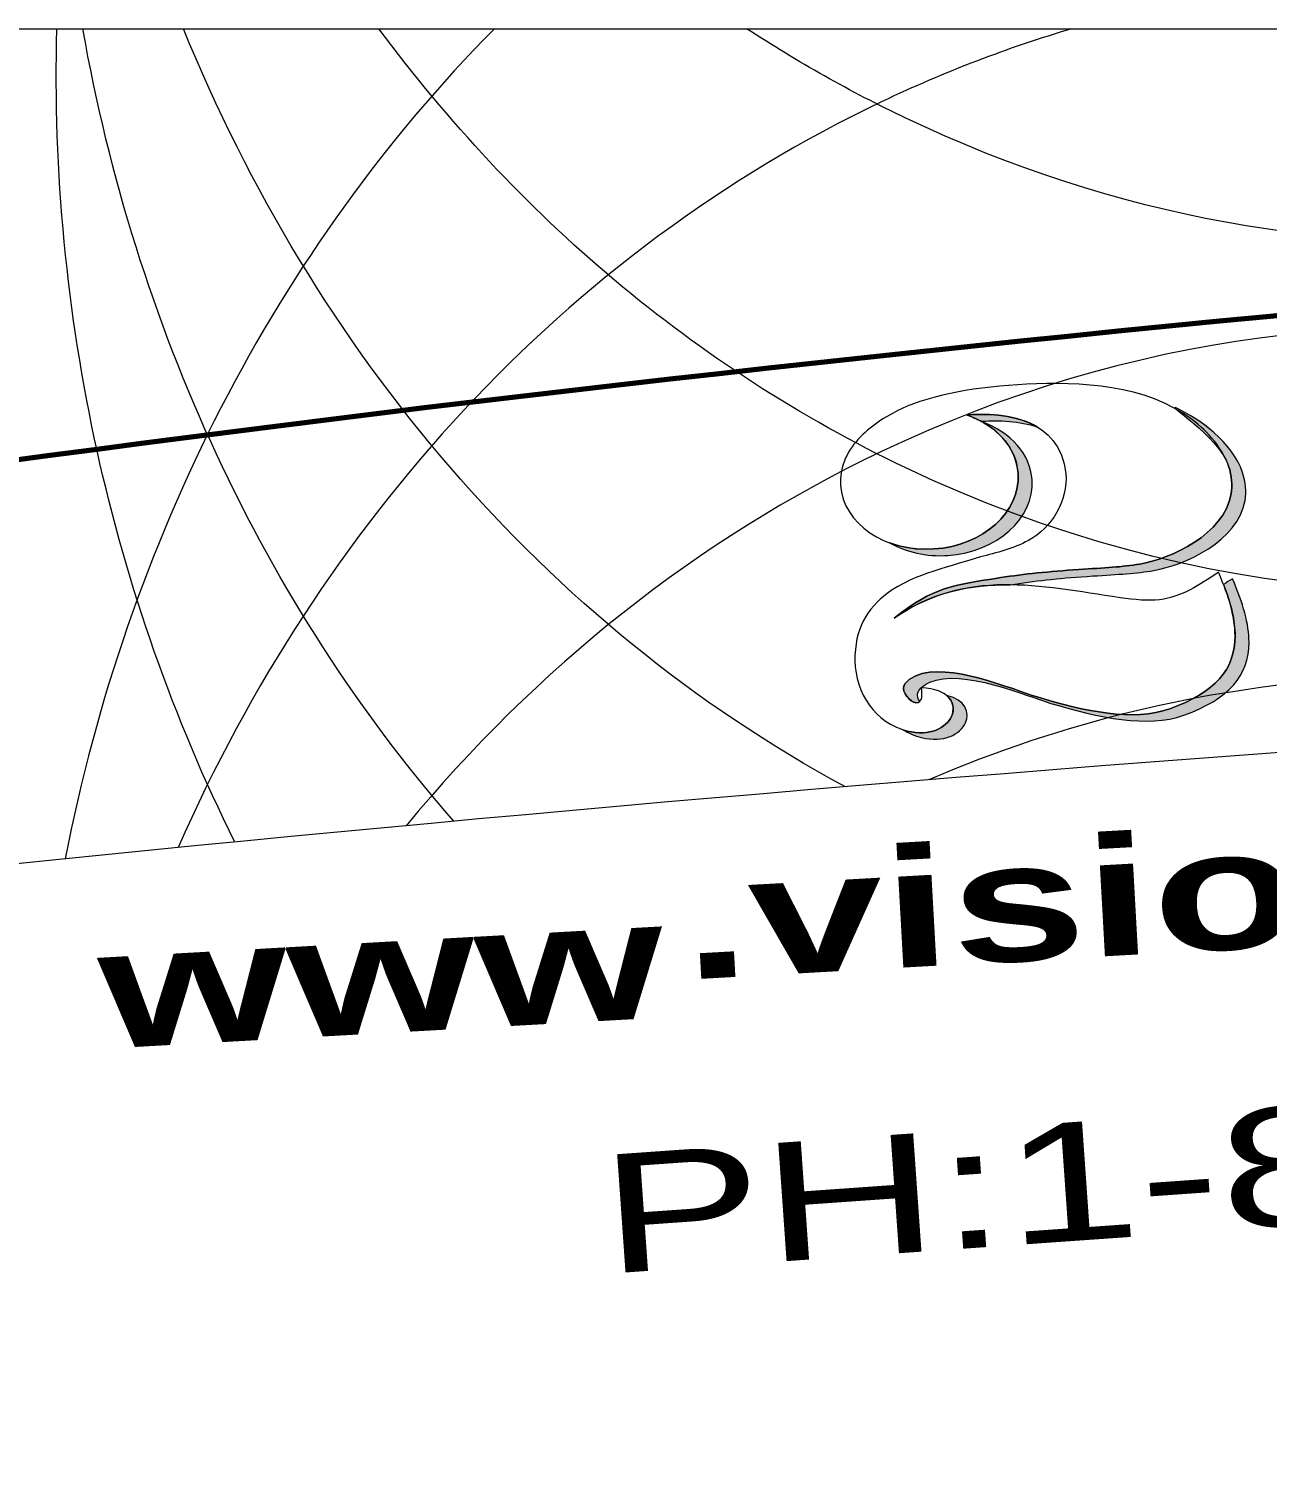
# Model space of a CAD drawing. Header units: inches. Extents: x 0 to 48, y -19.6 to 10.
# Drawn here: x 10.827 to 13.731, y 6.638 to 10 of the extents above; entities that cross this region are included whole.
import ezdxf

# ---------------------------------------------------------------- set-up
doc = ezdxf.new("R2010")
doc.units = ezdxf.units.IN
doc.header["$MEASUREMENT"] = 0
doc.layers.add('Layer 1', color=7, linetype='Continuous')

msp = doc.modelspace()

# ---------------------------------------------------------------- hatches: boundary and pattern name
at = {"layer": 'Layer 1', "true_color": 0x231f20}
h = msp.add_hatch(color=250, dxfattribs=at)
edge = h.paths.add_edge_path()
edge.add_spline(control_points=[(12.9795, 8.4359), (13.0229, 8.4261), (13.0346, 8.3968), (13.0235, 8.3721), (13.0116, 8.3455), (12.9733, 8.3241), (12.9198, 8.3378), (12.9042, 8.3418), (12.8898, 8.348), (12.8769, 8.3559), (12.8802, 8.3548), (12.8836, 8.3538), (12.8871, 8.3529), (12.9406, 8.3392), (12.9788, 8.3606), (12.9908, 8.3872), (12.9982, 8.4038), (12.9954, 8.4225), (12.9795, 8.4359)], knot_values=[0, 0, 0, 0, 1, 1, 1, 2, 2, 2, 3, 3, 3, 4, 4, 4, 5, 5, 5, 6, 6, 6, 6], degree=3, periodic=1)
edge = h.paths.add_edge_path()
edge.add_spline(control_points=[(13.6285, 8.6966), (13.6352, 8.701), (13.6421, 8.7055), (13.6494, 8.71), (13.6747, 8.6525), (13.6883, 8.6033), (13.6883, 8.5612), (13.6884, 8.4823), (13.6411, 8.4281), (13.5356, 8.39), (13.4505, 8.3594), (13.3355, 8.384), (13.224, 8.4178), (13.1688, 8.4345), (13.0151, 8.5009), (12.9401, 8.4673), (12.9288, 8.4622), (12.9053, 8.449), (12.9118, 8.4311), (12.9129, 8.4283), (12.9144, 8.4254), (12.9163, 8.4225), (12.9068, 8.4112), (12.885, 8.4301), (12.8791, 8.4462), (12.8725, 8.4641), (12.8961, 8.4773), (12.9073, 8.4824), (12.9824, 8.516), (13.1361, 8.4495), (13.1913, 8.4328), (13.3028, 8.399), (13.4178, 8.3744), (13.5029, 8.4051), (13.6084, 8.4432), (13.6557, 8.4973), (13.6556, 8.5762), (13.6556, 8.6112), (13.6462, 8.6511), (13.6285, 8.6966)], knot_values=[0, 0, 0, 0, 1, 1, 1, 2, 2, 2, 3, 3, 3, 4, 4, 4, 5, 5, 5, 6, 6, 6, 7, 7, 7, 8, 8, 8, 9, 9, 9, 10, 10, 10, 11, 11, 11, 12, 12, 12, 13, 13, 13, 13], degree=3, periodic=1)
edge = h.paths.add_edge_path()
edge.add_spline(control_points=[(13.5191, 9.1097), (13.5713, 9.0861), (13.6494, 9.0297), (13.6731, 8.9592), (13.6809, 8.9357), (13.6824, 8.9139), (13.679, 8.8938), (13.6629, 8.7985), (13.5374, 8.7416), (13.4649, 8.7293), (13.4237, 8.7223), (13.3829, 8.7205), (13.3218, 8.7165), (13.2507, 8.7118), (13.1947, 8.7063), (13.139, 8.6975), (13.139, 8.6975), (13.1279, 8.6958), (13.1279, 8.6958), (13.0348, 8.6969), (12.9452, 8.6791), (12.8564, 8.6177), (12.9514, 8.6917), (12.9912, 8.6944), (13.1063, 8.7126), (13.162, 8.7214), (13.218, 8.7268), (13.2891, 8.7316), (13.3502, 8.7356), (13.391, 8.7374), (13.4322, 8.7444), (13.5047, 8.7566), (13.6301, 8.8136), (13.6463, 8.9088), (13.6497, 8.929), (13.6482, 8.9508), (13.6404, 8.9742), (13.6162, 9.0463), (13.4877, 9.1239), (13.5191, 9.1097)], knot_values=[0, 0, 0, 0, 1, 1, 1, 2, 2, 2, 3, 3, 3, 4, 4, 4, 5, 5, 5, 6, 6, 6, 7, 7, 7, 8, 8, 8, 9, 9, 9, 10, 10, 10, 11, 11, 11, 12, 12, 12, 13, 13, 13, 13], degree=3, periodic=1)
edge = h.paths.add_edge_path()
edge.add_spline(control_points=[(13.0641, 9.0772), (13.1292, 9.0534), (13.1755, 9.003), (13.1795, 8.9419), (13.1855, 8.8517), (13.0972, 8.7724), (12.9823, 8.7647), (12.9314, 8.7613), (12.8839, 8.7726), (12.8461, 8.794), (12.8772, 8.7826), (12.9125, 8.7773), (12.9496, 8.7798), (13.0645, 8.7874), (13.1528, 8.8668), (13.1468, 8.957), (13.1435, 9.0073), (13.1116, 9.0503), (13.0641, 9.0772)], knot_values=[0, 0, 0, 0, 1, 1, 1, 2, 2, 2, 3, 3, 3, 4, 4, 4, 5, 5, 5, 6, 6, 6, 6], degree=3, periodic=1)
edge = h.paths.add_edge_path()
edge.add_spline(control_points=[(13.1922, 9.0657), (13.15, 9.0804), (13.1019, 9.082), (13.0633, 9.0794), (13.0633, 9.0794), (13.0612, 9.0788), (13.0612, 9.0788), (13.0507, 9.0846), (13.0394, 9.0896), (13.0276, 9.0937), (13.0286, 9.094), (13.0296, 9.0942), (13.0306, 9.0945), (13.0797, 9.0978), (13.1442, 9.0943), (13.1922, 9.0657)], knot_values=[0, 0, 0, 0, 0.013889, 0.013889, 0.013889, 0.027778, 0.027778, 0.027778, 0.041667, 0.041667, 0.041667, 0.055556, 0.055556, 0.055556, 0.069444, 0.069444, 0.069444, 0.069444], degree=3, periodic=0)
edge.add_line((13.1922, 9.0657), (13.1922, 9.0657))
h = msp.add_hatch(color=250, dxfattribs=at)
edge = h.paths.add_edge_path()
edge.add_spline(control_points=[(15.1177, 6.805), (16.1145, 6.805), (16.9227, 5.9969), (16.9227, 5), (16.9227, 4.0031), (16.1145, 3.195), (15.1177, 3.195), (14.1208, 3.195), (13.3127, 4.0031), (13.3127, 5), (13.3127, 5.9969), (14.1208, 6.805), (15.1177, 6.805)], knot_values=[0, 0, 0, 0, 1, 1, 1, 2, 2, 2, 3, 3, 3, 4, 4, 4, 4], degree=3, periodic=1)
edge = h.paths.add_edge_path()
edge.add_spline(control_points=[(15.1177, 6.6091), (16.0063, 6.6091), (16.7267, 5.8887), (16.7267, 5), (16.7267, 4.1113), (16.0063, 3.3909), (15.1177, 3.3909), (14.229, 3.3909), (13.5086, 4.1113), (13.5086, 5), (13.5086, 5.8887), (14.229, 6.6091), (15.1177, 6.6091)], knot_values=[0, 0, 0, 0, 0.013889, 0.013889, 0.013889, 0.027778, 0.027778, 0.027778, 0.041667, 0.041667, 0.041667, 0.055556, 0.055556, 0.055556, 0.055556], degree=3, periodic=0)
edge.add_line((15.1177, 6.6091), (15.1177, 6.6091))

# ---------------------------------------------------------------- linework, layer by layer
at = {"layer": 'Layer 1', "lineweight": 0}
msp.add_lwpolyline([(48, 10), (48, 0), (0, 0), (0, 10), (48, 10)], dxfattribs=at)
at = {"layer": 'Layer 1', "color": 250, "lineweight": 18, "true_color": 0x231f20}
msp.add_lwpolyline([(48, 10), (48, 0), (0, 0), (0, 10), (48, 10)], dxfattribs=at)
for points in [[(11.3105, 8.0925), (11.0232, 8.669), (10.8755, 9.3287), (10.8931, 10)], [(11.9189, 10), (11.4061, 9.4816), (11.0576, 8.7964), (10.9125, 8.053)], [(11.8237, 8.1412), (11.3771, 8.6547), (11.0767, 9.3037), (10.954, 10)], [(12.7419, 8.2221), (12.0317, 8.6054), (11.4974, 9.2455), (11.1899, 10)], [(14.8564, 8.3798), (14.2381, 8.5459), (13.5716, 8.5111), (12.9374, 8.2383)]]:
    msp.add_open_spline(points, degree=3, dxfattribs=at)
for points, knots in [([(13.2732, 10), (13.1236, 9.9557), (12.9749, 9.899), (12.8283, 9.8292), (12.08, 9.4728), (11.5116, 8.839), (11.1772, 8.0794)], [0, 0, 0, 0, 1, 1, 1, 2, 2, 2, 2]), ([(16.6631, 10), (15.7668, 8.7892), (14.2399, 8.324), (12.8834, 8.9701), (12.3875, 9.2063), (11.9706, 9.5643), (11.6484, 10)], [0, 0, 0, 0, 1, 1, 1, 2, 2, 2, 2]), ([(15.8007, 10), (14.9427, 9.4377), (13.8681, 9.3212), (12.8834, 9.7902), (12.7535, 9.852), (12.6291, 9.9222), (12.5104, 10)], [0, 0, 0, 0, 1, 1, 1, 2, 2, 2, 2]), ([(16.1788, 8.4595), (15.2706, 9.3019), (13.9872, 9.5611), (12.8283, 9.0091), (12.3912, 8.8009), (12.0155, 8.498), (11.7119, 8.1308)], [0, 0, 0, 0, 1, 1, 1, 2, 2, 2, 2]), ([(40.9593, 7.5749), (36.91, 8.1755), (31.8578, 8.5653), (26.3217, 8.6511), (25.6721, 9.1696), (24.8692, 9.4762), (24, 9.4762), (23.1309, 9.4762), (22.328, 9.1696), (21.6783, 8.6511), (16.1423, 8.5653), (11.0903, 8.1754), (7.0407, 7.5749)], [0, 0, 0, 0, 1, 1, 1, 2, 2, 2, 3, 3, 3, 4, 4, 4, 4]), ([(13.0276, 9.0937), (13.0947, 9.0705), (13.1427, 9.0193), (13.1468, 8.957), (13.1528, 8.8668), (13.0645, 8.7874), (12.9496, 8.7798), (12.8347, 8.7721), (12.7367, 8.8391), (12.7307, 8.9293), (12.728, 8.9691), (12.7437, 9.0068), (12.772, 9.0371), (12.772, 9.0371), (12.7719, 9.0371), (12.7719, 9.0371), (12.772, 9.0371), (12.772, 9.0371), (12.772, 9.0371), (12.7996, 9.0668), (12.8346, 9.0903), (12.8736, 9.1086), (12.9424, 9.141), (13.0536, 9.1612), (13.1667, 9.1661), (13.2909, 9.1715), (13.4471, 9.1667), (13.5557, 9.0824), (13.592, 9.0543), (13.6261, 9.0168), (13.6404, 8.9742), (13.6482, 8.9508), (13.6497, 8.929), (13.6463, 8.9088), (13.6301, 8.8136), (13.5047, 8.7566), (13.4322, 8.7444), (13.391, 8.7374), (13.3502, 8.7356), (13.2891, 8.7316), (13.218, 8.7268), (13.162, 8.7214), (13.1063, 8.7126), (12.9912, 8.6944), (12.9514, 8.6917), (12.8564, 8.6177), (13.024, 8.7337), (13.1948, 8.6939), (13.386, 8.6656), (13.4207, 8.6604), (13.4533, 8.6578), (13.4782, 8.6609), (13.5341, 8.6678), (13.569, 8.6951), (13.6167, 8.7251), (13.642, 8.6675), (13.6555, 8.6183), (13.6556, 8.5762), (13.6557, 8.4973), (13.6084, 8.4432), (13.5029, 8.4051), (13.4178, 8.3744), (13.3028, 8.399), (13.1913, 8.4328), (13.1361, 8.4495), (12.9824, 8.516), (12.9074, 8.4824), (12.8961, 8.4773), (12.8726, 8.4641), (12.8791, 8.4462), (12.8852, 8.4296), (12.9082, 8.41), (12.9172, 8.4237), (12.9205, 8.4288), (12.9219, 8.4384), (12.9198, 8.4543), (12.9852, 8.452), (13.0039, 8.4164), (12.9908, 8.3872), (12.9788, 8.3606), (12.9406, 8.3392), (12.8871, 8.3529), (12.8113, 8.3723), (12.7657, 8.442), (12.7643, 8.5173), (12.7629, 8.5928), (12.7944, 8.6414), (12.8396, 8.6751), (12.9035, 8.7226), (12.9946, 8.7402), (13.0589, 8.7611), (13.0956, 8.7711), (13.1362, 8.7806), (13.1712, 8.7997), (13.2255, 8.8292), (13.2649, 8.894), (13.2586, 8.9568), (13.2456, 9.0859), (13.1152, 9.1001), (13.0306, 9.0945), (13.0296, 9.0942), (13.0286, 9.0939), (13.0276, 9.0937)], [0, 0, 0, 0, 1, 1, 1, 2, 2, 2, 3, 3, 3, 4, 4, 4, 5, 5, 5, 6, 6, 6, 7, 7, 7, 8, 8, 8, 9, 9, 9, 10, 10, 10, 11, 11, 11, 12, 12, 12, 13, 13, 13, 14, 14, 14, 15, 15, 15, 16, 16, 16, 17, 17, 17, 18, 18, 18, 19, 19, 19, 20, 20, 20, 21, 21, 21, 22, 22, 22, 23, 23, 23, 24, 24, 24, 25, 25, 25, 26, 26, 26, 27, 27, 27, 28, 28, 28, 29, 29, 29, 30, 30, 30, 31, 31, 31, 32, 32, 32, 33, 33, 33, 34, 34, 34, 34])]:
    msp.add_open_spline(points, degree=3, knots=knots, dxfattribs=at)
at = {"layer": 'Layer 1', "lineweight": 0}
for points, knots in [([(24, 0.2068), (30.0303, 0.2068), (35.5362, 0.6583), (39.731, 1.4024), (39.7309, 1.4058), (39.7308, 1.4091), (39.7308, 1.4125), (39.7308, 2.3526), (40.633, 3.1148), (41.7459, 3.1148), (42.4984, 3.1148), (43.1545, 2.7662), (43.5005, 2.2498), (46.2145, 3.0284), (47.8085, 3.9766), (47.8085, 5), (47.8085, 6.0234), (46.2145, 6.9717), (43.5005, 7.7502), (43.1545, 7.2338), (42.4984, 6.8853), (41.7459, 6.8853), (40.633, 6.8853), (39.7308, 7.6474), (39.7308, 8.5875), (39.7308, 8.5909), (39.7309, 8.5942), (39.731, 8.5976), (35.5362, 9.3417), (30.0303, 9.7932), (24, 9.7932), (17.9697, 9.7932), (12.4641, 9.3416), (8.2691, 8.5976), (8.2691, 8.5942), (8.2692, 8.5909), (8.2692, 8.5875), (8.2692, 7.6474), (7.367, 6.8853), (6.2542, 6.8853), (5.5016, 6.8853), (4.8455, 7.2338), (4.4995, 7.7502), (1.7852, 6.9717), (0.1915, 6.0234), (0.1915, 5), (0.1915, 3.9766), (1.7852, 3.0283), (4.4995, 2.2498), (4.8455, 2.7662), (5.5016, 3.1148), (6.2542, 3.1148), (7.367, 3.1148), (8.2692, 2.3526), (8.2692, 1.4125), (8.2692, 1.4091), (8.2691, 1.4058), (8.2691, 1.4024), (12.4641, 0.6584), (17.9697, 0.2068), (24, 0.2068)], [0, 0, 0, 0, 1, 1, 1, 2, 2, 2, 3, 3, 3, 4, 4, 4, 5, 5, 5, 6, 6, 6, 7, 7, 7, 8, 8, 8, 9, 9, 9, 10, 10, 10, 11, 11, 11, 12, 12, 12, 13, 13, 13, 14, 14, 14, 15, 15, 15, 16, 16, 16, 17, 17, 17, 18, 18, 18, 19, 19, 19, 20, 20, 20, 20]), ([(13.0276, 9.0937), (13.0947, 9.0705), (13.1427, 9.0193), (13.1468, 8.957), (13.1528, 8.8668), (13.0645, 8.7874), (12.9496, 8.7798), (12.8347, 8.7721), (12.7367, 8.8391), (12.7307, 8.9293), (12.728, 8.9691), (12.7437, 9.0068), (12.772, 9.0371), (12.772, 9.0371), (12.7719, 9.0371), (12.7719, 9.0371), (12.772, 9.0371), (12.772, 9.0371), (12.772, 9.0371), (12.7996, 9.0668), (12.8346, 9.0903), (12.8736, 9.1086), (12.9424, 9.141), (13.0536, 9.1612), (13.1667, 9.1661), (13.2909, 9.1715), (13.4471, 9.1667), (13.5557, 9.0824), (13.592, 9.0543), (13.6261, 9.0168), (13.6404, 8.9742), (13.6482, 8.9508), (13.6497, 8.929), (13.6463, 8.9088), (13.6301, 8.8136), (13.5047, 8.7566), (13.4322, 8.7444), (13.391, 8.7374), (13.3502, 8.7356), (13.2891, 8.7316), (13.218, 8.7268), (13.162, 8.7214), (13.1063, 8.7126), (12.9912, 8.6944), (12.9514, 8.6917), (12.8564, 8.6177), (13.024, 8.7337), (13.1948, 8.6939), (13.386, 8.6656), (13.4207, 8.6604), (13.4533, 8.6578), (13.4782, 8.6609), (13.5341, 8.6678), (13.569, 8.6951), (13.6167, 8.7251), (13.642, 8.6675), (13.6555, 8.6183), (13.6556, 8.5762), (13.6557, 8.4973), (13.6084, 8.4432), (13.5029, 8.4051), (13.4178, 8.3744), (13.3028, 8.399), (13.1913, 8.4328), (13.1361, 8.4495), (12.9824, 8.516), (12.9074, 8.4824), (12.8961, 8.4773), (12.8726, 8.4641), (12.8791, 8.4462), (12.8852, 8.4296), (12.9082, 8.41), (12.9172, 8.4237), (12.9205, 8.4288), (12.9219, 8.4384), (12.9198, 8.4543), (12.9852, 8.452), (13.0039, 8.4164), (12.9908, 8.3872), (12.9788, 8.3606), (12.9406, 8.3392), (12.8871, 8.3529), (12.8113, 8.3723), (12.7657, 8.442), (12.7643, 8.5173), (12.7629, 8.5928), (12.7944, 8.6414), (12.8396, 8.6751), (12.9035, 8.7226), (12.9946, 8.7402), (13.0589, 8.7611), (13.0956, 8.7711), (13.1362, 8.7806), (13.1712, 8.7997), (13.2255, 8.8292), (13.2649, 8.894), (13.2586, 8.9568), (13.2456, 9.0859), (13.1152, 9.1001), (13.0306, 9.0945), (13.0296, 9.0942), (13.0286, 9.0939), (13.0276, 9.0937)], [0, 0, 0, 0, 1, 1, 1, 2, 2, 2, 3, 3, 3, 4, 4, 4, 5, 5, 5, 6, 6, 6, 7, 7, 7, 8, 8, 8, 9, 9, 9, 10, 10, 10, 11, 11, 11, 12, 12, 12, 13, 13, 13, 14, 14, 14, 15, 15, 15, 16, 16, 16, 17, 17, 17, 18, 18, 18, 19, 19, 19, 20, 20, 20, 21, 21, 21, 22, 22, 22, 23, 23, 23, 24, 24, 24, 25, 25, 25, 26, 26, 26, 27, 27, 27, 28, 28, 28, 29, 29, 29, 30, 30, 30, 31, 31, 31, 32, 32, 32, 33, 33, 33, 34, 34, 34, 34]), ([(13.5191, 9.1097), (13.5713, 9.0861), (13.6494, 9.0297), (13.6731, 8.9592), (13.6809, 8.9357), (13.6824, 8.9139), (13.679, 8.8938), (13.6629, 8.7985), (13.5374, 8.7416), (13.4649, 8.7293), (13.4237, 8.7223), (13.3829, 8.7205), (13.3218, 8.7165), (13.2507, 8.7118), (13.1947, 8.7063), (13.139, 8.6975), (13.139, 8.6975), (13.1279, 8.6958), (13.1279, 8.6958), (13.0348, 8.6969), (12.9452, 8.6791), (12.8564, 8.6177), (12.9514, 8.6917), (12.9912, 8.6944), (13.1063, 8.7126), (13.162, 8.7214), (13.218, 8.7268), (13.2891, 8.7316), (13.3502, 8.7356), (13.391, 8.7374), (13.4322, 8.7444), (13.5047, 8.7566), (13.6301, 8.8136), (13.6463, 8.9088), (13.6497, 8.929), (13.6482, 8.9508), (13.6404, 8.9742), (13.6162, 9.0463), (13.4877, 9.1239), (13.5191, 9.1097)], [0, 0, 0, 0, 1, 1, 1, 2, 2, 2, 3, 3, 3, 4, 4, 4, 5, 5, 5, 6, 6, 6, 7, 7, 7, 8, 8, 8, 9, 9, 9, 10, 10, 10, 11, 11, 11, 12, 12, 12, 13, 13, 13, 13]), ([(13.1922, 9.0657), (13.15, 9.0804), (13.1019, 9.082), (13.0633, 9.0794), (13.0633, 9.0794), (13.0612, 9.0788), (13.0612, 9.0788), (13.0507, 9.0846), (13.0394, 9.0896), (13.0276, 9.0937), (13.0286, 9.094), (13.0296, 9.0942), (13.0306, 9.0945), (13.0797, 9.0978), (13.1442, 9.0943), (13.1922, 9.0657)], [0, 0, 0, 0, 1, 1, 1, 2, 2, 2, 3, 3, 3, 4, 4, 4, 5, 5, 5, 5]), ([(13.0641, 9.0772), (13.1292, 9.0534), (13.1755, 9.003), (13.1795, 8.9419), (13.1855, 8.8517), (13.0972, 8.7724), (12.9823, 8.7647), (12.9314, 8.7613), (12.8839, 8.7726), (12.8461, 8.794), (12.8772, 8.7826), (12.9125, 8.7773), (12.9496, 8.7798), (13.0645, 8.7874), (13.1528, 8.8668), (13.1468, 8.957), (13.1435, 9.0073), (13.1116, 9.0503), (13.0641, 9.0772)], [0, 0, 0, 0, 1, 1, 1, 2, 2, 2, 3, 3, 3, 4, 4, 4, 5, 5, 5, 6, 6, 6, 6]), ([(13.6285, 8.6966), (13.6352, 8.701), (13.6421, 8.7055), (13.6494, 8.71), (13.6747, 8.6525), (13.6883, 8.6033), (13.6883, 8.5612), (13.6884, 8.4823), (13.6411, 8.4281), (13.5356, 8.39), (13.4505, 8.3594), (13.3355, 8.384), (13.224, 8.4178), (13.1688, 8.4345), (13.0151, 8.5009), (12.9401, 8.4673), (12.9288, 8.4622), (12.9053, 8.449), (12.9118, 8.4311), (12.9129, 8.4283), (12.9144, 8.4254), (12.9163, 8.4225), (12.9068, 8.4112), (12.885, 8.4301), (12.8791, 8.4462), (12.8725, 8.4641), (12.8961, 8.4773), (12.9073, 8.4824), (12.9824, 8.516), (13.1361, 8.4495), (13.1913, 8.4328), (13.3028, 8.399), (13.4178, 8.3744), (13.5029, 8.4051), (13.6084, 8.4432), (13.6557, 8.4973), (13.6556, 8.5762), (13.6556, 8.6112), (13.6462, 8.6511), (13.6285, 8.6966)], [0, 0, 0, 0, 1, 1, 1, 2, 2, 2, 3, 3, 3, 4, 4, 4, 5, 5, 5, 6, 6, 6, 7, 7, 7, 8, 8, 8, 9, 9, 9, 10, 10, 10, 11, 11, 11, 12, 12, 12, 13, 13, 13, 13]), ([(12.9795, 8.4359), (13.0229, 8.4261), (13.0346, 8.3968), (13.0235, 8.3721), (13.0116, 8.3455), (12.9733, 8.3241), (12.9198, 8.3378), (12.9042, 8.3418), (12.8898, 8.348), (12.8769, 8.3559), (12.8802, 8.3548), (12.8836, 8.3538), (12.8871, 8.3529), (12.9406, 8.3392), (12.9788, 8.3606), (12.9908, 8.3872), (12.9982, 8.4038), (12.9954, 8.4225), (12.9795, 8.4359)], [0, 0, 0, 0, 1, 1, 1, 2, 2, 2, 3, 3, 3, 4, 4, 4, 5, 5, 5, 6, 6, 6, 6]), ([(15.1177, 6.805), (16.1145, 6.805), (16.9227, 5.9969), (16.9227, 5), (16.9227, 4.0031), (16.1145, 3.195), (15.1177, 3.195), (14.1208, 3.195), (13.3127, 4.0031), (13.3127, 5), (13.3127, 5.9969), (14.1208, 6.805), (15.1177, 6.805)], [0, 0, 0, 0, 1, 1, 1, 2, 2, 2, 3, 3, 3, 4, 4, 4, 4])]:
    msp.add_open_spline(points, degree=3, knots=knots, dxfattribs=at)
at = {"layer": 'Layer 1', "color": 177, "lineweight": 70, "true_color": 0x2e3092}
msp.add_open_spline([(24, 0.2068), (30.0303, 0.2068), (35.5362, 0.6583), (39.731, 1.4024), (39.7309, 1.4058), (39.7308, 1.4091), (39.7308, 1.4125), (39.7308, 2.3526), (40.633, 3.1148), (41.7459, 3.1148), (42.4984, 3.1148), (43.1545, 2.7662), (43.5005, 2.2498), (46.2145, 3.0284), (47.8085, 3.9766), (47.8085, 5), (47.8085, 6.0234), (46.2145, 6.9717), (43.5005, 7.7502), (43.1545, 7.2338), (42.4984, 6.8853), (41.7459, 6.8853), (40.633, 6.8853), (39.7308, 7.6474), (39.7308, 8.5875), (39.7308, 8.5909), (39.7309, 8.5942), (39.731, 8.5976), (35.5362, 9.3417), (30.0303, 9.7932), (24, 9.7932), (17.9697, 9.7932), (12.4641, 9.3416), (8.2691, 8.5976), (8.2691, 8.5942), (8.2692, 8.5909), (8.2692, 8.5875), (8.2692, 7.6474), (7.367, 6.8853), (6.2542, 6.8853), (5.5016, 6.8853), (4.8455, 7.2338), (4.4995, 7.7502), (1.7852, 6.9717), (0.1915, 6.0234), (0.1915, 5), (0.1915, 3.9766), (1.7852, 3.0283), (4.4995, 2.2498), (4.8455, 2.7662), (5.5016, 3.1148), (6.2542, 3.1148), (7.367, 3.1148), (8.2692, 2.3526), (8.2692, 1.4125), (8.2692, 1.4091), (8.2691, 1.4058), (8.2691, 1.4024), (12.4641, 0.6584), (17.9697, 0.2068), (24, 0.2068)], degree=3, knots=[0, 0, 0, 0, 1, 1, 1, 2, 2, 2, 3, 3, 3, 4, 4, 4, 5, 5, 5, 6, 6, 6, 7, 7, 7, 8, 8, 8, 9, 9, 9, 10, 10, 10, 11, 11, 11, 12, 12, 12, 13, 13, 13, 14, 14, 14, 15, 15, 15, 16, 16, 16, 17, 17, 17, 18, 18, 18, 19, 19, 19, 20, 20, 20, 20], dxfattribs=at)

# ---------------------------------------------------------------- texts
at = {"layer": 'Layer 1', "color": 250, "true_color": 0x231f20, "attachment_point": 7}
for s, insert, char_height, rotation in [('\\fArial|b1|i0|c0|p34;\\W1.46134;.visionengravers.com', (12.3704, 7.6841), 0.278069, 3.1933), ('\\fArial|b1|i0|c0|p34;\\W1.46134;www', (11.0003, 7.6077), 0.278069, 3.1933), ('\\fArial|b0|i0|c0|p34;\\W1.46135;PH:1-888-637-1737', (12.1802, 7.0759), 0.278073, 4.0261)]:
    msp.add_mtext(s, dxfattribs=dict(at, insert=insert, char_height=char_height, rotation=rotation))

doc.saveas('drawing.dxf')
